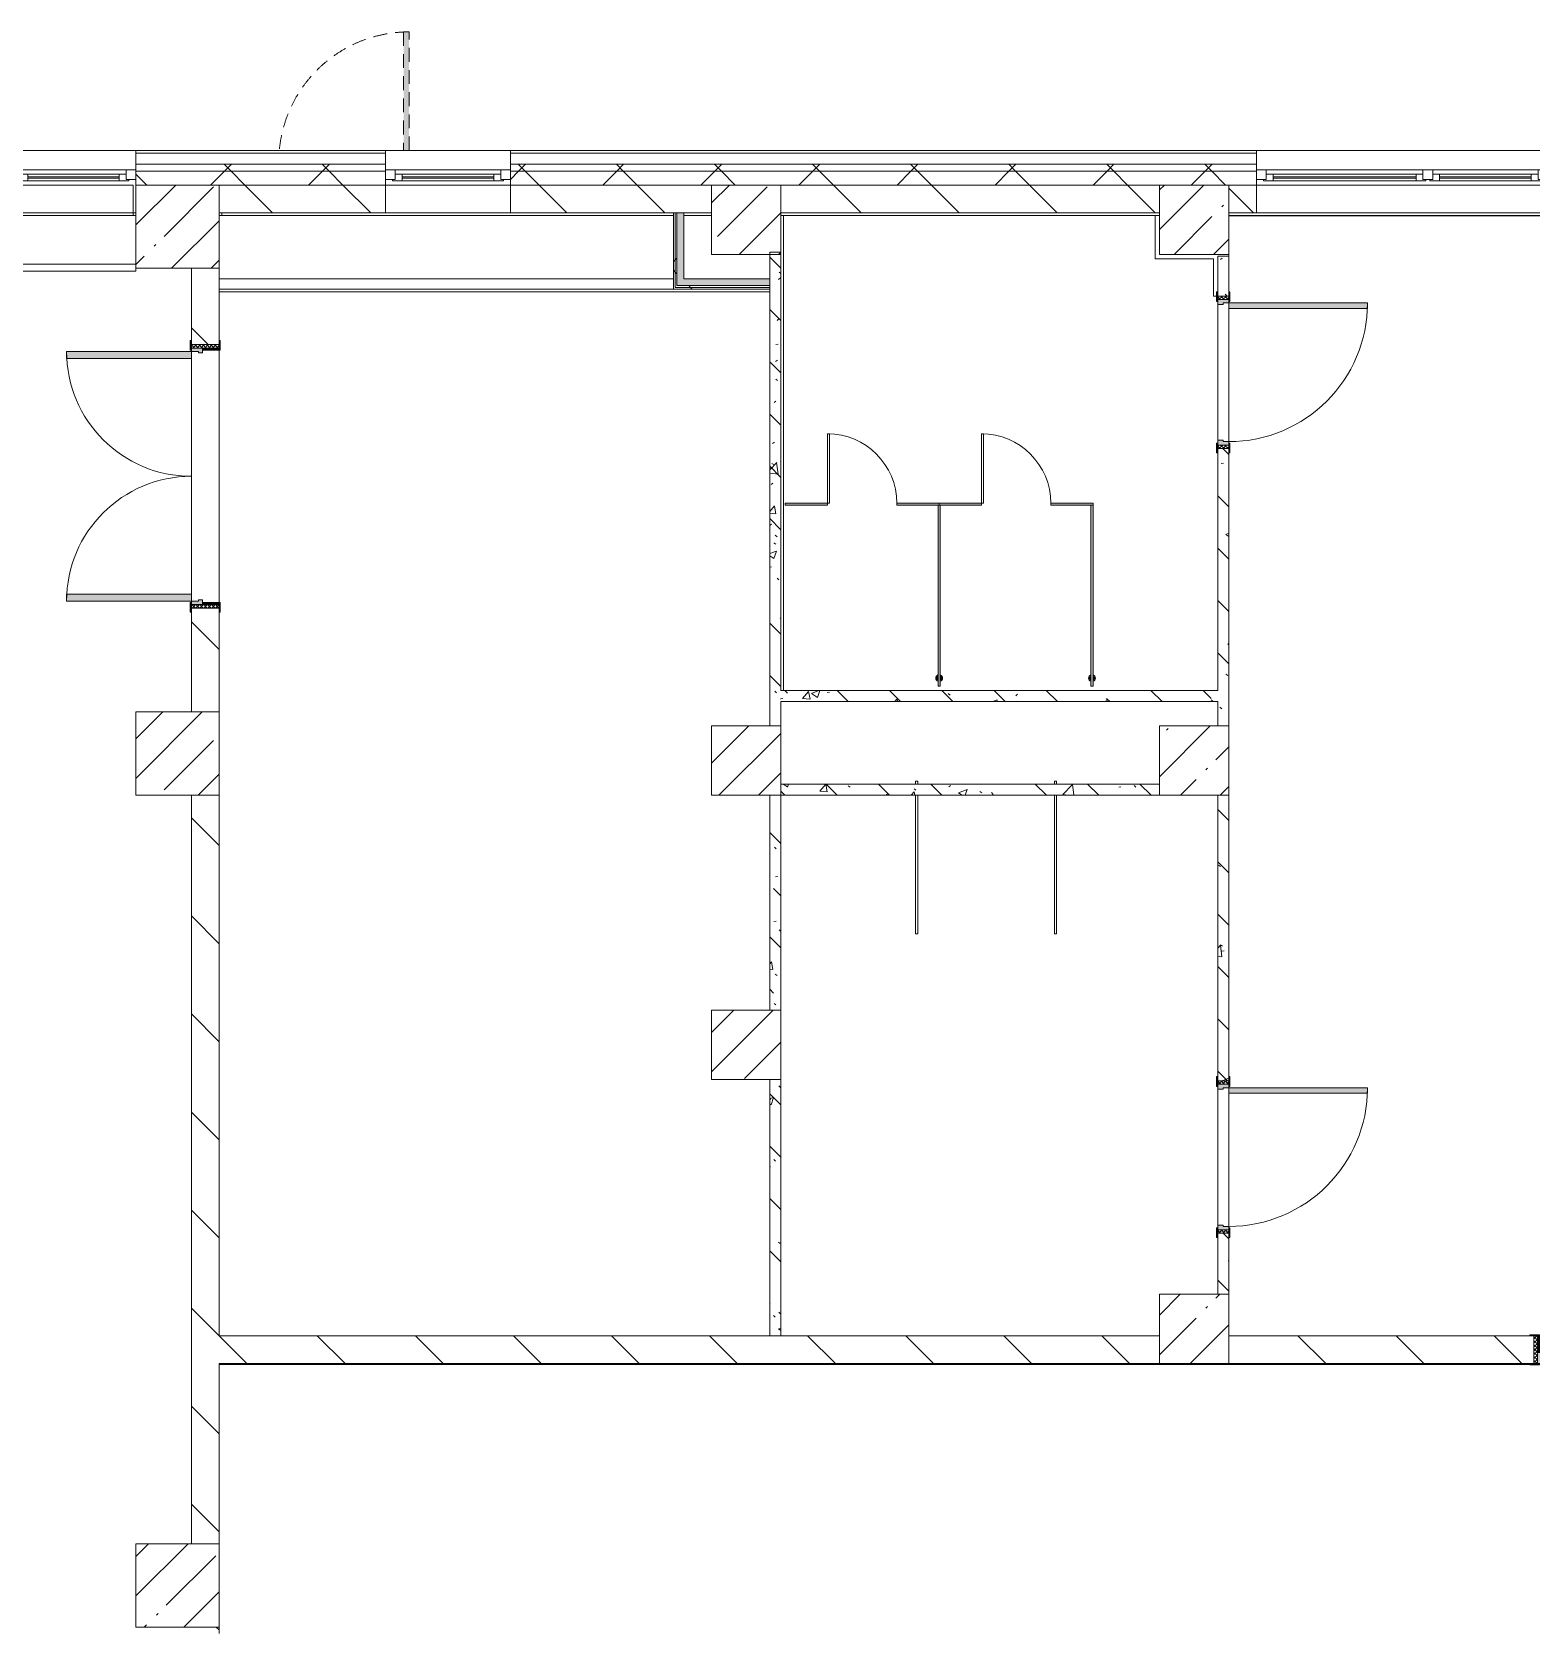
# Model space of a CAD drawing. Header units: millimetres. Extents: x -3129 to 197107, y -8553 to 29000.
# Drawn here: x 135507 to 146317, y 16700 to 28205 of the extents above; entities that cross this region are included whole.
import ezdxf

# ---------------------------------------------------------------- set-up
doc = ezdxf.new("R2010")
doc.units = ezdxf.units.MM
doc.linetypes.add('200_ШТРИХ__ш1_п0_6_', pattern=[160, 100, -60])
for name, color, linetype, lineweight in [('A-DETL-MBND-1', 7, '200_ШТРИХ__ш1_п0_6_', 9), ('A-DOOR-6', 7, 'Continuous', 5), ('A-GENM-1', 7, 'Continuous', 5), ('A-GLAZ-1', 7, 'Continuous', 5), ('A-WALL', 7, 'Continuous', 9), ('A-WALL-6', 7, 'Continuous', 5), ('I-WALL-6', 7, 'Continuous', 5), ('S-COLS-2', 7, 'Continuous', 5)]:
    doc.layers.add(name, color=color, linetype=linetype, lineweight=lineweight)
for name, color, linetype, lineweight, true_color in [('A-DOOR-3', 7, 'Continuous', 5, 0xaaaaaa), ('A-DOOR-4', 7, 'Continuous', 5, 0xe2e2e2), ('A-DOOR-FRAM-3', 7, 'Continuous', 5, 0xe2e2e2), ('A-DOOR-FRAM-4', 7, 'Continuous', 5, 0xaaaaaa), ('A-FLOR-3', 7, 'Continuous', 5, 0xaaaaaa), ('A-GENM-2', 7, 'Continuous', 5, 0xe2ddcd), ('I-WALL-4', 7, 'Continuous', 5, 0xe7e7e7), ('I-WALL-8', 7, 'Continuous', 5, 0x787878)]:
    doc.layers.add(name, color=color, linetype=linetype, lineweight=lineweight, true_color=true_color)
pattern_1 = [(45, (70097.43, 0), (-285.1231, 285.1231), []), (45, (70382.56, 0), (-285.1231, 285.1231), [504.031, -100.806, 16.764, -84.042])]
pattern_2 = [(135, (70097.43, 0), (-353.5534, -353.5534), [])]
pattern_3 = [(135, (70097.43, 0), (-377.1708, -377.1708), [533.4, -88.9, 17.78, -88.9]), (135, (70097.43, 376.94), (-377.1708, -377.1708), []), (50, (70097.43, 0), (637.6445, -55.7866), [66.675, -733.425]), (355, (70097.4, 0), (-123.3494, 668.699), [53.34, -586.74]), (100.451, (70150.6, -4.65), (514.299, 612.908), [56.665, -623.315]), (46.184, (70097.4, 177.8), (948.7764, -147.15), [100.012, -1100.137]), (96.636, (70176.5, 165.5), (830.909, 865.997), [84.998, -934.973]), (351.184, (70097.4, 177.8), (830.918, 865.988), [80.01, -880.11]), (21, (70186.33, 133.35), (530.6506, -357.9283), [66.675, -733.425]), (326, (70186.3, 133.35), (216.308, 644.6585), [53.34, -586.74]), (71.451, (70230.55, 103.5), (746.9596, 286.7243), [56.665, -623.315]), (37.5, (70097.43, 0), (10.8105, 295.9426), [16.764, -562.864, 16.764, -578.866, -588.962]), (37.5, (70097.43, 0), (10.8105, 295.9426), [-1175.258, 16.764, -572.198]), (7.5, (70097.43, 0), (233.8692, 350.6318), [16.764, -322.834, 16.764, -549.529, -224.472]), (7.5, (70097.43, 0), (233.8692, 350.6318), [-905.891, 16.764, -207.708]), (327.5, (69899.19, 0), (474.5678, -20.0513), [16.764, -205.486, 16.764, -676.656, -920.115]), (327.5, (69899.19, 0), (474.5678, -20.0513), [-915.67, 16.764, -903.351]), (317.5, (69810.3, 0), (518.4522, 88.9934), [16.764, -272.161, 16.764, -443.738, -653.415]), (317.5, (69810.3, 0), (518.4522, 88.9934), [-749.427, 16.764, -636.651])]
pattern_4 = [(45, (70097.43, 0), (-353.5534, 353.5534), []), (135, (70097.43, 0), (-353.5534, -353.5534), [])]
pattern_5 = [(45, (70097.4, 0), (-530.33, 530.33), []), (135, (70097.4, 0), (-530.33, -530.33), [])]

# ---------------------------------------------------------------- blocks, each defined once
blk = doc.blocks.new('BSC_Колонна _Прямоугольная - 600х600-V104-2_1_1_птичка')
at = {"layer": 'S-COLS-2'}
h = blk.add_hatch(dxfattribs=at)
h.set_pattern_fill('FP_131', color=256, style=0, pattern_type=2)
h.set_pattern_definition([(45, (-66460, -17000), (-285.1231, 285.1231), []), (45, (-66174.88, -17000), (-285.1231, 285.1231), [504.031, -100.806, 16.764, -84.042])])
h.paths.add_polyline_path([(-300, -300), (300, -300), (300, 300), (-300, 300), (-300, 6)])
for p, q in [((300, 300), (-300, 300)), ((-300, 300), (-300, -300)), ((300, -300), (300, 300)), ((-300, -300), (300, -300))]:
    blk.add_line(p, q, dxfattribs=at)
blk = doc.blocks.new('BSC_Колонна _Прямоугольная - 500х500-V129-2_1_1_птичка')
at = {"layer": 'S-COLS-2'}
h = blk.add_hatch(dxfattribs=at)
h.set_pattern_fill('FP_157', color=256, style=0, pattern_type=2)
h.set_pattern_definition([(45, (-73790, -22950), (-285.1231, 285.1231), []), (45, (-73504.88, -22950), (-285.1231, 285.1231), [504.031, -100.806, 16.764, -84.042])])
h.paths.add_polyline_path([(-250, -250), (250, -250), (250, 250), (-250, 250), (-250, -160)])
for p, q in [((250, 250), (-250, 250)), ((-250, 250), (-250, -250)), ((250, -250), (250, 250)), ((-250, -250), (250, -250))]:
    blk.add_line(p, q, dxfattribs=at)
blk = doc.blocks.new('BSC_Колонна _Прямоугольная - 500х500-V130-2_1_1_птичка')
at = {"layer": 'S-COLS-2'}
h = blk.add_hatch(dxfattribs=at)
h.set_pattern_fill('FP_158', color=256, style=0, pattern_type=2)
h.set_pattern_definition([(45, (-70560, -22950), (-285.1231, 285.1231), []), (45, (-70274.88, -22950), (-285.1231, 285.1231), [504.031, -100.806, 16.764, -84.042])])
h.paths.add_polyline_path([(-250, -250), (250, -250), (250, 250), (-250, 250), (-250, -160)])
for p, q in [((250, 250), (-250, 250)), ((-250, 250), (-250, -250)), ((250, -250), (250, 250)), ((-250, -250), (250, -250))]:
    blk.add_line(p, q, dxfattribs=at)
blk = doc.blocks.new('110_Дверь_СКБ_1Ст_Внутренняя1 - Д-4 1100x2100h_су мгн-V134-2_1_1_птичка')
at = {"layer": 'A-DOOR-3'}
h = blk.add_hatch(dxfattribs=at)
h.set_pattern_fill('FP_13', color=256, style=0, pattern_type=2)
h.set_pattern_definition([(135, (1751.41, 164.685), (-14.14214, -14.14214), []), (225, (1751.41, 164.685), (14.14214, -14.14214), [])])
h.paths.add_polyline_path([(562.5, 100), (537.5, 100), (537.5, -100), (562.5, -100)])
at = {"layer": 'A-DOOR-4'}
h = blk.add_hatch(color=256, dxfattribs=at)
h.paths.add_polyline_path([(512.5, 100), (512.5, 60), (502.5, 60), (502.5, 20), (537.5, 20), (537.5, 100)])
h.paths.add_polyline_path([(-487.5, 100), (-512.5, 100), (-512.5, 20), (-477.5, 20), (-477.5, 60), (-487.5, 60)])
at = {"layer": 'A-DOOR-FRAM-3'}
for points in [[(-487.5, 1100), (-487.5, 100), (-447.5, 100), (-447.5, 1100)], [(-567.5, 108), (-567.5, 100), (-497.5, 100), (-497.5, 108)], [(-497.5, 20), (-512.5, 20), (-512.5, -100), (-497.5, -100)], [(592.5, 108), (522.5, 108), (522.5, 100), (592.5, 100)], [(537.5, 20), (522.5, 20), (522.5, -100), (537.5, -100)], [(-567.5, -100), (-567.5, -108), (-497.5, -108), (-497.5, -100)], [(592.5, -100), (522.5, -100), (522.5, -108), (592.5, -108)]]:
    blk.add_hatch(color=256, dxfattribs=at).paths.add_polyline_path(points)
at = {"layer": 'A-DOOR-FRAM-4'}
h = blk.add_hatch(dxfattribs=at)
h.set_pattern_fill('FP_14', color=256, style=0, pattern_type=2)
h.set_pattern_definition([(45, (-371.384, 164.685), (-14.1421, 14.1421), []), (135, (-371.384, 164.685), (-14.1421, -14.1421), [])])
h.paths.add_polyline_path([(-512.5, 100), (-537.5, 100), (-537.5, -100), (-512.5, -100)])
at = {"layer": 'A-DOOR-3'}
for p, q in [((-487.5, 1100), (-487.5, 100)), ((-447.5, 1100), (-487.5, 1100)), ((-447.5, 100), (-447.5, 1100)), ((-487.5, 100), (-447.5, 100))]:
    blk.add_line(p, q, dxfattribs=at)
blk.add_arc((-487.5, 100), 1000, 360, 90, dxfattribs=at)
at = {"layer": 'A-DOOR-FRAM-4'}
for p, q in [((-497.5, 108), (-567.5, 108)), ((-567.5, 108), (-567.5, 100)), ((-567.5, 100), (-497.5, 100)), ((-512.5, 100), (-537.5, 100)), ((-537.5, 100), (-537.5, -100)), ((-487.5, 100), (-512.5, 100)), ((-512.5, 100), (-512.5, 20)), ((-512.5, -100), (-512.5, 100)), ((-497.5, 100), (-512.5, 100)), ((-512.5, 100), (-512.5, 99)), ((-512.5, 99), (-497.5, 99)), ((-512.5, 20), (-477.5, 20)), ((-497.5, 20), (-512.5, 20)), ((-512.5, 20), (-512.5, -100)), ((-497.5, 100), (-497.5, 108)), ((-497.5, 99), (-497.5, 100)), ((-497.5, -100), (-497.5, 20)), ((-487.5, 60), (-487.5, 100)), ((-477.5, 60), (-487.5, 60)), ((-477.5, 20), (-477.5, 60)), ((512.5, 60), (502.5, 60)), ((502.5, 60), (502.5, 20)), ((502.5, 20), (537.5, 20)), ((512.5, 100), (512.5, 60)), ((537.5, 100), (512.5, 100)), ((592.5, 108), (522.5, 108)), ((522.5, 108), (522.5, 100)), ((537.5, 100), (522.5, 100)), ((522.5, 100), (522.5, 99)), ((522.5, 100), (592.5, 100)), ((522.5, 99), (537.5, 99)), ((537.5, 20), (522.5, 20)), ((522.5, 20), (522.5, -100)), ((537.5, 20), (537.5, 100)), ((562.5, 100), (537.5, 100)), ((537.5, 100), (537.5, -100)), ((537.5, 99), (537.5, 100)), ((537.5, -100), (537.5, 20)), ((562.5, -100), (562.5, 100)), ((592.5, 100), (592.5, 108)), ((-497.5, -100), (-567.5, -100)), ((-567.5, -100), (-567.5, -108)), ((-567.5, -108), (-497.5, -108)), ((-537.5, -100), (-512.5, -100)), ((-512.5, -100), (-497.5, -100)), ((-497.5, -108), (-497.5, -100)), ((522.5, -100), (537.5, -100)), ((592.5, -100), (522.5, -100)), ((522.5, -100), (522.5, -108)), ((522.5, -108), (592.5, -108)), ((537.5, -100), (562.5, -100)), ((592.5, -108), (592.5, -100))]:
    blk.add_line(p, q, dxfattribs=at)
blk = doc.blocks.new('110_Дверь_СКБ_1Ст_Внутренняя1 - Д-4 1100x2100h_су мгн-32391219-2_1_1_птичка')
at = {"layer": 'A-DOOR-3'}
h = blk.add_hatch(dxfattribs=at)
h.set_pattern_fill('FP_160', color=256, style=0, pattern_type=2)
h.set_pattern_definition([(135, (1751.41, 104.685), (-14.14214, -14.14214), []), (225, (1751.41, 104.685), (14.14214, -14.14214), [])])
h.paths.add_polyline_path([(562.5, 40), (537.5, 40), (537.5, -40), (562.5, -40)])
at = {"layer": 'A-DOOR-4'}
h = blk.add_hatch(color=256, dxfattribs=at)
h.paths.add_polyline_path([(537.5, 40), (512.5, 40), (512.5, 0), (502.5, 0), (502.5, -40), (537.5, -40)])
h.paths.add_polyline_path([(-477.5, 0), (-487.5, 0), (-487.5, 40), (-512.5, 40), (-512.5, -40), (-477.5, -40)])
at = {"layer": 'A-DOOR-FRAM-3'}
for points in [[(-447.5, 40), (-447.5, 1040), (-487.5, 1040), (-487.5, 40)], [(-497.5, 40), (-497.5, 48), (-567.5, 48), (-567.5, 40)], [(592.5, 48), (522.5, 48), (522.5, 40), (592.5, 40)], [(-497.5, -40), (-567.5, -40), (-567.5, -48), (-497.5, -48)], [(592.5, -48), (592.5, -40), (522.5, -40), (522.5, -48)]]:
    blk.add_hatch(color=256, dxfattribs=at).paths.add_polyline_path(points)
at = {"layer": 'A-DOOR-FRAM-4'}
h = blk.add_hatch(dxfattribs=at)
h.set_pattern_fill('FP_161', color=256, style=0, pattern_type=2)
h.set_pattern_definition([(45, (-371.384, 104.685), (-14.1421, 14.1421), []), (135, (-371.384, 104.685), (-14.1421, -14.1421), [])])
h.paths.add_polyline_path([(-512.5, 40), (-537.5, 40), (-537.5, -40), (-512.5, -40)])
at = {"layer": 'A-DOOR-3'}
for p, q in [((-487.5, 1040), (-487.5, 40)), ((-447.5, 1040), (-487.5, 1040)), ((-447.5, 40), (-447.5, 1040)), ((-487.5, 40), (-447.5, 40))]:
    blk.add_line(p, q, dxfattribs=at)
blk.add_arc((-487.5, 40), 1000, 360, 90, dxfattribs=at)
at = {"layer": 'A-DOOR-FRAM-4'}
for p, q in [((-497.5, 48), (-567.5, 48)), ((-567.5, 48), (-567.5, 40)), ((-567.5, 40), (-497.5, 40)), ((-512.5, 40), (-537.5, 40)), ((-537.5, 40), (-537.5, -40)), ((-487.5, 40), (-512.5, 40)), ((-512.5, 40), (-512.5, -40)), ((-512.5, -40), (-512.5, 40)), ((-497.5, 40), (-512.5, 40)), ((-512.5, 40), (-512.5, 39)), ((-512.5, 39), (-497.5, 39)), ((-497.5, 40), (-497.5, 48)), ((-497.5, 39), (-497.5, 40)), ((-487.5, 0), (-487.5, 40)), ((-477.5, 0), (-487.5, 0)), ((-477.5, -40), (-477.5, 0)), ((512.5, 0), (502.5, 0)), ((502.5, 0), (502.5, -40)), ((512.5, 40), (512.5, 0)), ((537.5, 40), (512.5, 40)), ((592.5, 48), (522.5, 48)), ((522.5, 48), (522.5, 40)), ((537.5, 40), (522.5, 40)), ((522.5, 40), (522.5, 39)), ((522.5, 40), (592.5, 40)), ((522.5, 39), (537.5, 39)), ((537.5, -40), (537.5, 40)), ((562.5, 40), (537.5, 40)), ((537.5, 40), (537.5, -40)), ((537.5, 39), (537.5, 40)), ((562.5, -40), (562.5, 40)), ((592.5, 40), (592.5, 48)), ((-497.5, -40), (-567.5, -40)), ((-567.5, -40), (-567.5, -48)), ((-567.5, -48), (-497.5, -48)), ((-537.5, -40), (-512.5, -40)), ((-497.5, -39), (-512.5, -39)), ((-512.5, -39), (-512.5, -40)), ((-512.5, -40), (-477.5, -40)), ((-512.5, -40), (-497.5, -40)), ((-497.5, -40), (-497.5, -39)), ((-497.5, -48), (-497.5, -40)), ((502.5, -40), (537.5, -40)), ((537.5, -39), (522.5, -39)), ((522.5, -39), (522.5, -40)), ((522.5, -40), (537.5, -40)), ((592.5, -40), (522.5, -40)), ((522.5, -40), (522.5, -48)), ((522.5, -48), (592.5, -48)), ((537.5, -40), (537.5, -39)), ((537.5, -40), (562.5, -40)), ((592.5, -48), (592.5, -40))]:
    blk.add_line(p, q, dxfattribs=at)
blk = doc.blocks.new('131_Сантехническая перегородка - СП-2-V138-2_1_1_птичка')
at = {"layer": 'A-GENM-1'}
for p, q in [((0, 8), (1000, 8)), ((0, 8), (0, -8)), ((1080, 8), (1100, 8)), ((1100, 8), (1100, -8)), ((1000, -8), (0, -8)), ((1100, -8), (1080, -8))]:
    blk.add_line(p, q, dxfattribs=at)
blk = doc.blocks.new('110_Дверь_СКБ_2Ст - Д-10 1800x2100h_Актовый зал EI30-32403870-2_1_1_птичка')
at = {"layer": 'A-DOOR-3'}
h = blk.add_hatch(dxfattribs=at)
h.set_pattern_fill('FP_181', color=256, style=0, pattern_type=2)
h.set_pattern_definition([(135, (1351.41, 164.685), (-14.1421, -14.1421), []), (225, (1351.41, 164.685), (14.1421, -14.1421), [])])
h.paths.add_polyline_path([(937.5, -100), (962.5, -100), (962.5, 100), (937.5, 100)])
at = {"layer": 'A-DOOR-4'}
for points in [[(-887.5, 100), (-837.5, 100), (-837.5, 1000), (-887.5, 1000)], [(862.5, 100), (912.5, 100), (912.5, 1000), (862.5, 1000)]]:
    blk.add_hatch(color=256, dxfattribs=at).paths.add_polyline_path(points)
h = blk.add_hatch(color=256, dxfattribs=at)
h.paths.add_polyline_path([(-912.5, 100), (-912.5, 20), (-877.5, 20), (-877.5, 50), (-887.5, 50), (-887.5, 100)])
h.paths.add_polyline_path([(902.5, 20), (937.5, 20), (937.5, 100), (912.5, 100), (912.5, 50), (902.5, 50)])
at = {"layer": 'A-DOOR-FRAM-3'}
for points in [[(-967.5, 100), (-897.5, 100), (-897.5, 108), (-967.5, 108)], [(-912.5, -100), (-897.5, -100), (-897.5, 20), (-912.5, 20)], [(922.5, 100), (992.5, 100), (992.5, 108), (922.5, 108)], [(922.5, -100), (937.5, -100), (937.5, 20), (922.5, 20)], [(-967.5, -108), (-897.5, -108), (-897.5, -100), (-967.5, -100)], [(922.5, -108), (992.5, -108), (992.5, -100), (922.5, -100)]]:
    blk.add_hatch(color=256, dxfattribs=at).paths.add_polyline_path(points)
at = {"layer": 'A-DOOR-FRAM-4'}
h = blk.add_hatch(dxfattribs=at)
h.set_pattern_fill('FP_182', color=256, style=0, pattern_type=2)
h.set_pattern_definition([(45, (-771.384, 164.685), (-14.1421, 14.1421), []), (135, (-771.384, 164.685), (-14.1421, -14.1421), [])])
h.paths.add_polyline_path([(-937.5, -100), (-912.5, -100), (-912.5, 100), (-937.5, 100)])
at = {"layer": 'A-DOOR-3'}
for p, q in [((-887.5, 1000), (-887.5, 100)), ((-837.5, 1000), (-887.5, 1000)), ((-837.5, 100), (-837.5, 1000)), ((912.5, 1000), (862.5, 1000)), ((862.5, 1000), (862.5, 100)), ((912.5, 100), (912.5, 1000)), ((-887.5, 100), (-837.5, 100)), ((862.5, 100), (912.5, 100))]:
    blk.add_line(p, q, dxfattribs=at)
for centre, start, end in [((-887.5, 100), 0, 90), ((912.5, 100), 90, 180)]:
    blk.add_arc(centre, 900, start, end, dxfattribs=at)
at = {"layer": 'A-DOOR-FRAM-4'}
for p, q in [((-897.5, 108), (-967.5, 108)), ((-967.5, 108), (-967.5, 100)), ((-967.5, 100), (-897.5, 100)), ((-912.5, 100), (-937.5, 100)), ((-937.5, 100), (-937.5, -100)), ((-887.5, 100), (-912.5, 100)), ((-912.5, 100), (-912.5, 20)), ((-912.5, -100), (-912.5, 100)), ((-912.5, 20), (-877.5, 20)), ((-897.5, 20), (-912.5, 20)), ((-912.5, 20), (-912.5, -100)), ((-897.5, 100), (-897.5, 108)), ((-897.5, -100), (-897.5, 20)), ((-887.5, 50), (-887.5, 100)), ((-877.5, 50), (-887.5, 50)), ((-877.5, 20), (-877.5, 50)), ((912.5, 50), (902.5, 50)), ((902.5, 50), (902.5, 20)), ((902.5, 20), (937.5, 20)), ((912.5, 100), (912.5, 50)), ((937.5, 100), (912.5, 100)), ((992.5, 108), (922.5, 108)), ((922.5, 108), (922.5, 100)), ((922.5, 100), (992.5, 100)), ((937.5, 20), (922.5, 20)), ((922.5, 20), (922.5, -100)), ((937.5, 20), (937.5, 100)), ((962.5, 100), (937.5, 100)), ((937.5, 100), (937.5, -100)), ((937.5, -100), (937.5, 20)), ((962.5, -100), (962.5, 100)), ((992.5, 100), (992.5, 108)), ((-897.5, -100), (-967.5, -100)), ((-967.5, -100), (-967.5, -108)), ((-967.5, -108), (-897.5, -108)), ((-937.5, -100), (-912.5, -100)), ((-912.5, -100), (-897.5, -100)), ((-897.5, -108), (-897.5, -100)), ((922.5, -100), (937.5, -100)), ((992.5, -100), (922.5, -100)), ((922.5, -100), (922.5, -108)), ((922.5, -108), (992.5, -108)), ((937.5, -100), (962.5, -100)), ((992.5, -108), (992.5, -100))]:
    blk.add_line(p, q, dxfattribs=at)
blk = doc.blocks.new('BSC_Колонна _Прямоугольная - 500х500-V176-2_1_1_птичка')
at = {"layer": 'S-COLS-2'}
h = blk.add_hatch(dxfattribs=at)
h.set_pattern_fill('FP_188', color=256, style=0, pattern_type=2)
h.set_pattern_definition([(45, (-70560, -20900), (-285.1231, 285.1231), []), (45, (-70274.88, -20900), (-285.1231, 285.1231), [504.031, -100.806, 16.764, -84.042])])
h.paths.add_polyline_path([(-250, -250), (250, -250), (250, 250), (-250, 250)])
for p, q in [((250, 250), (-250, 250)), ((-250, 250), (-250, -250)), ((250, -250), (250, 250)), ((-250, -250), (250, -250))]:
    blk.add_line(p, q, dxfattribs=at)
blk = doc.blocks.new('120_Окно_СКБ_1Ст - 120_Окно_СКБ_1Ст 900х2500_h_-19906774-2_1_1_птичка')
at = {"layer": 'A-GLAZ-1'}
for p, q in [((-450, -75), (-450, -5)), ((-450, -5), (-380, -5)), ((450, -5), (-450, -5)), ((-380, -75), (-450, -75)), ((-450, -75), (-400, -75)), ((-380, -75), (-400, -75)), ((-400, -75), (-400, -85)), ((-400, -85), (400, -85)), ((400, -85), (-400, -85)), ((-380, -5), (-380, -75)), ((380, -35), (-380, -35)), ((-380, -35), (-380, -75)), ((-330, -85), (-330, -35)), ((-330, -55), (330, -55)), ((330, -65), (-330, -65)), ((330, -85), (330, -35)), ((380, -75), (380, -5)), ((380, -5), (450, -5)), ((380, -75), (380, -35)), ((450, -75), (380, -75)), ((400, -75), (380, -75)), ((400, -75), (450, -75)), ((400, -85), (400, -75)), ((450, -5), (450, -75))]:
    blk.add_line(p, q, dxfattribs=at)
blk = doc.blocks.new('120_Окно_СКБ_2Ст - 120_Окно_СКБ_2Ст 2100х2400 _мал створка справа_-19092174-2_1_1_птичка')
at = {"layer": 'A-GLAZ-1'}
for p, q in [((-1050, -75), (-1050, -5)), ((-1050, -5), (-980, -5)), ((1050, -5), (-1050, -5)), ((-980, -75), (-1050, -75)), ((-1050, -75), (-1000, -75)), ((-980, -75), (-1000, -75)), ((-1000, -75), (-1000, -85)), ((-1000, -85), (170, -85)), ((170, -85), (-1000, -85)), ((-980, -5), (-980, -75)), ((150, -35), (-980, -35)), ((-980, -35), (-980, -75)), ((-930, -85), (-930, -35)), ((-930, -55), (100, -55)), ((100, -65), (-930, -65)), ((100, -85), (100, -35)), ((150, -75), (150, -5)), ((150, -5), (220, -5)), ((150, -75), (150, -35)), ((220, -75), (150, -75)), ((170, -75), (150, -75)), ((170, -75), (200, -75)), ((170, -85), (170, -75)), ((220, -75), (200, -75)), ((200, -75), (200, -85)), ((200, -85), (1000, -85)), ((1000, -85), (200, -85)), ((220, -5), (220, -75)), ((980, -35), (220, -35)), ((220, -35), (220, -75)), ((270, -85), (270, -35)), ((270, -55), (930, -55)), ((930, -65), (270, -65)), ((930, -85), (930, -35)), ((980, -75), (980, -5)), ((980, -5), (1050, -5)), ((980, -75), (980, -35)), ((1050, -75), (980, -75)), ((1000, -75), (980, -75)), ((1000, -75), (1050, -75)), ((1000, -85), (1000, -75)), ((1050, -5), (1050, -75))]:
    blk.add_line(p, q, dxfattribs=at)
blk = doc.blocks.new('BSC_Колонна _Прямоугольная - 500х500-V180-2_1_1_птичка')
at = {"layer": 'S-COLS-2'}
h = blk.add_hatch(dxfattribs=at)
h.set_pattern_fill('FP_195', color=256, style=0, pattern_type=2)
h.set_pattern_definition([(45, (-73790, -18850), (-285.1231, 285.1231), []), (45, (-73504.88, -18850), (-285.1231, 285.1231), [504.031, -100.806, 16.764, -84.042])])
h.paths.add_polyline_path([(-250, -250), (250, -250), (250, 250), (-250, 250)])
for p, q in [((250, 250), (-250, 250)), ((-250, 250), (-250, -250)), ((250, -250), (250, 250)), ((-250, -250), (250, -250))]:
    blk.add_line(p, q, dxfattribs=at)
blk = doc.blocks.new('110_Дверь_СКБ_1Ст_Наружная - ДН-2д_л__ Дверь из подвала ЛК _900 мм в свету_ 3300-22851703-2_1_1_птичка')
at = {"layer": 'A-DETL-MBND-1'}
blk.add_hatch(color=256, dxfattribs=at).paths.add_polyline_path([(489.5, 135), (489.5, 990), (449.5, 990), (449.5, 135)])
for p, q in [((489.5, 990), (449.5, 990)), ((449.5, 990), (449.5, 135)), ((489.5, 135), (489.5, 990))]:
    blk.add_line(p, q, dxfattribs=at)
blk.add_arc((489.5, 50), 940, 90, 174.73278, dxfattribs=at)
blk = doc.blocks.new('131_Сантехническая перегородка_Дверь - СД-1-V222-2_1_1_птичка')
at = {"layer": 'A-GENM-2'}
for points in [[(0, -8), (305, -8), (305, 8), (0, 8)], [(805, -8), (1110, -8), (1110, 8), (805, 8)]]:
    blk.add_hatch(color=256, dxfattribs=at).paths.add_polyline_path(points)
at = {"layer": 'A-DOOR-6'}
for p, q in [((321, 508), (305, 508)), ((305, 8), (305, 508)), ((321, 8), (321, 508)), ((321, 8), (305, 8))]:
    blk.add_line(p, q, dxfattribs=at)
blk.add_arc((305, 8), 500, 360, 90, dxfattribs=at)
at = {"layer": 'A-GENM-1'}
for p, q in [((305, 8), (0, 8)), ((0, 8), (0, -8)), ((305, -8), (305, 8)), ((1110, 8), (805, 8)), ((805, 8), (805, -8)), ((1110, -8), (1110, 8)), ((0, -8), (305, -8)), ((805, -8), (1110, -8))]:
    blk.add_line(p, q, dxfattribs=at)
blk = doc.blocks.new('131_Сантехническая перегородка - СП-4-V228-2_1_1_птичка')
at = {"layer": 'A-GENM-2'}
blk.add_hatch(color=256, dxfattribs=at).paths.add_polyline_path([(1330, 8), (26, 8), (26, -8), (1330, -8)])
at = {"layer": 'A-GENM-1'}
for p, q in [((1330, 8), (26, 8)), ((26, 8), (26, -8)), ((1330, -8), (1330, 8)), ((26, -8), (1330, -8))]:
    blk.add_line(p, q, dxfattribs=at)
at = {"layer": 'A-GENM-1', "flags": 128}
for points in [[(97, 8), (97, 9), (96, 9), (96, 9), (96, 10), (95, 10), (95, 11), (94, 11), (94, 12), (93, 12), (93, 12), (92, 13), (92, 13), (91, 13), (91, 14), (90, 14), (90, 14), (89, 14), (89, 14), (88, 15), (87, 15), (87, 15), (86, 15), (86, 15), (85, 15), (84, 15), (84, 15), (83, 15), (83, 15), (82, 15), (81, 15), (81, 15), (80, 15), (80, 14), (79, 14), (78, 14), (78, 14), (77, 13), (77, 13), (76, 13), (76, 13), (75, 12), (75, 12), (74, 11), (74, 11), (74, 11), (73, 10), (73, 10), (72, 9), (72, 9), (72, 8), (71, 8)], [(71, -8), (72, -9), (72, -9), (72, -9), (73, -10), (73, -10), (74, -11), (74, -11), (75, -12), (75, -12), (76, -12), (76, -13), (77, -13), (77, -13), (78, -14), (78, -14), (79, -14), (79, -14), (80, -14), (80, -15), (81, -15), (82, -15), (82, -15), (83, -15), (83, -15), (84, -15), (85, -15), (85, -15), (86, -15), (86, -15), (87, -15), (88, -15), (88, -15), (89, -14), (89, -14), (90, -14), (90, -14), (91, -13), (92, -13), (92, -13), (93, -13), (93, -12), (94, -12), (94, -11), (94, -11), (95, -11), (95, -10), (96, -10), (96, -9), (96, -9), (97, -8), (97, -8)]]:
    blk.add_lwpolyline(points, dxfattribs=at)
at = {"layer": 'A-GENM-1'}
for radius, start, end in [(24.6, 19.9113, 160.0887), (17.6, 45, 135), (17.6, 45, 135), (15.1, 45, 135), (24.6, 199.9113, 340.0887), (17.6, 225, 315), (17.6, 225, 315), (15.1, 225, 315)]:
    blk.add_arc((84, 0), radius, start, end, dxfattribs=at)
blk = doc.blocks.new('Зашивка приборов отопления29 - Зашивка приборов отопления-33323054-2_1_1_птичка')
at = {"layer": 'A-WALL-6'}
for p, q in [((66780, 26880), (66760, 26880)), ((70036, 26425), (66760, 26425)), ((66760, 26350), (70036, 26350))]:
    blk.add_line(p, q, dxfattribs=at)

msp = doc.modelspace()

# ---------------------------------------------------------------- hatches: boundary and pattern name
at = {"layer": 'A-WALL-6'}
h = msp.add_hatch(dxfattribs=at)
h.set_pattern_fill('FP_124', color=256, style=0, pattern_type=2)
h.set_pattern_definition(pattern_4)
h.paths.add_polyline_path([(161706.2, 27200), (163257.4, 27200), (163257.4, 27250), (150447.4, 27250), (150447.4, 27200), (159851.2, 27200)])
h.paths.add_polyline_path([(147947.4, 27200), (147947.4, 27250), (146437.4, 27250), (146437.4, 27200), (147793.4, 27200)])
h.paths.add_polyline_path([(138054.5, 27200), (138057.4, 27200), (138054.5, 27250), (136257.4, 27250), (136257.4, 27200), (137590.7, 27200)])
h.paths.add_polyline_path([(139445.7, 27200), (144337.4, 27200), (144337.4, 27250), (138957.4, 27250), (138957.4, 27200)])
h.paths.add_polyline_path([(134277.4, 27200), (135357.4, 27200), (135357.4, 27250), (134277.4, 27250)])
h.paths.add_polyline_path([(125107.3, 27200), (125107.3, 27250), (123957.6, 27250), (123957.6, 27200), (124605.4, 27200)])
h.paths.add_polyline_path([(119967.8, 27200), (120857.6, 27200), (120857.6, 27250), (119757.7, 27250), (119757.7, 27200)])
h.paths.add_polyline_path([(126007.3, 27200), (127257.4, 27200), (127257.4, 27250), (126007.3, 27250)])
h.paths.add_polyline_path([(131137.4, 27200), (131137.4, 27250), (129957.4, 27250), (129957.4, 27200), (131098.1, 27200)])
h.paths.add_polyline_path([(114504.4, 27200), (114504.4, 27250), (112107.4, 27250), (112107.4, 27200), (113475.2, 27200)])
h.paths.add_polyline_path([(117604.4, 27200), (118857.7, 27200), (118857.7, 27250), (117604.4, 27250)])
h = msp.add_hatch(dxfattribs=at)
h.set_pattern_fill('FP_124', color=256, style=0, pattern_type=2)
h.set_pattern_definition(pattern_4)
h.paths.add_polyline_path([(161706.2, 27100), (163157.4, 27100), (163157.4, 27200), (150447.4, 27200), (150447.4, 27100), (159851.2, 27100)])
h.paths.add_polyline_path([(135357.4, 27100), (135357.4, 27200), (134277.4, 27200), (134277.4, 27100), (135052.6, 27100)])
h.paths.add_polyline_path([(138957.4, 27100), (144337.4, 27100), (144337.4, 27200), (138957.4, 27200)])
h.paths.add_polyline_path([(138057.4, 27100), (138054.5, 27200), (136257.4, 27200), (136257.4, 27100), (138054.5, 27100)])
h.paths.add_polyline_path([(147947.4, 27100), (147947.4, 27200), (146437.4, 27200), (146437.4, 27100), (147793.4, 27100)])
h.paths.add_polyline_path([(130170.5, 27100), (131137.4, 27100), (131137.4, 27200), (129957.4, 27200), (129957.4, 27100)])
h.paths.add_polyline_path([(123957.6, 27100), (125107.3, 27100), (125107.3, 27200), (123957.6, 27200)])
h.paths.add_polyline_path([(126924.2, 27100), (127257.4, 27100), (127257.4, 27200), (126007.3, 27200), (126007.3, 27100), (126460.5, 27100)])
h.paths.add_polyline_path([(117604.4, 27100), (118857.7, 27100), (118857.7, 27200), (117604.4, 27200)])
h.paths.add_polyline_path([(120462.2, 27100), (120857.6, 27100), (120857.6, 27200), (119757.7, 27200), (119757.7, 27100), (119967.8, 27100)])
h.paths.add_polyline_path([(114504.4, 27100), (114504.4, 27200), (112157.4, 27200), (112157.4, 27100), (113475.2, 27100)])
at = {"layer": 'I-WALL-4'}
for points in [[(140208, 26425), (140208, 26900), (140158, 26900), (140158, 26425)], [(140827.4, 26375), (140827.4, 26425), (140158, 26425), (140158, 26375), (140373.3, 26375)]]:
    msp.add_hatch(color=256, dxfattribs=at).paths.add_polyline_path(points)
at = {"layer": 'I-WALL-6'}
h = msp.add_hatch(dxfattribs=at)
h.set_pattern_fill('FP_135', color=256, style=0, pattern_type=2)
h.set_pattern_definition(pattern_2)
h.paths.add_polyline_path([(151503.5, 26900), (154297.4, 26900), (154297.4, 27100), (151247.4, 27100), (151247.4, 26900)])
h.paths.add_polyline_path([(150747.4, 26900), (150747.4, 27100), (150447.4, 27100), (150447.4, 26900), (150576, 26900)])
h.paths.add_polyline_path([(140373.3, 26900), (140407.4, 26900), (140407.4, 27100), (138957.4, 27100), (138957.4, 26900), (139445.7, 26900)])
h.paths.add_polyline_path([(141300.8, 26900), (143637.4, 26900), (143637.4, 27100), (140907.4, 27100), (140907.4, 26900)])
h.paths.add_polyline_path([(136857.4, 26900), (138057.4, 26900), (138054.5, 27100), (136857.4, 27100)])
h.paths.add_polyline_path([(146437.4, 26900), (146847.4, 26900), (146847.4, 27100), (146437.4, 27100)])
h.paths.add_polyline_path([(147947.4, 26900), (147947.4, 27100), (147347.4, 27100), (147347.4, 26900), (147793.4, 26900)])
h.paths.add_polyline_path([(144337.4, 26900), (144337.4, 27100), (144137.4, 27100), (144137.4, 26900)])
h.paths.add_polyline_path([(126007.3, 26900), (127257.4, 26900), (127257.4, 27100), (126007.3, 27100)])
h.paths.add_polyline_path([(129957.4, 26900), (131157.4, 26900), (131157.4, 27100), (129957.4, 27100)])
h.paths.add_polyline_path([(124605.4, 26900), (125107.3, 26900), (125107.3, 27100), (123957.6, 27100), (123957.6, 26900)])
h.paths.add_polyline_path([(134562.2, 26900), (135357.4, 26900), (135357.4, 27100), (134257.4, 27100), (134257.4, 26900)])
h.paths.add_polyline_path([(120462.2, 26900), (120857.6, 26900), (120857.6, 27100), (120462.2, 27100)])
h = msp.add_hatch(dxfattribs=at)
h.set_pattern_fill('FP_228', color=256, style=0, pattern_type=2)
h.set_pattern_definition(pattern_5)
h.paths.add_polyline_path([(140145.5, 26362.5), (140145.5, 26900), (140133, 26900), (140133, 26362.5)])
h = msp.add_hatch(dxfattribs=at)
h.set_pattern_fill('FP_228', color=256, style=0, pattern_type=2)
h.set_pattern_definition(pattern_5)
h.paths.add_polyline_path([(140158, 26375), (140158, 26900), (140145.5, 26900), (140145.5, 26375)])
h = msp.add_hatch(dxfattribs=at)
h.set_pattern_fill('FP_135', color=256, style=0, pattern_type=2)
h.set_pattern_definition(pattern_2)
h.paths.add_polyline_path([(136657.4, 12300), (136857.4, 12300), (136857.4, 15175), (136657.4, 15175), (136657.4, 13534.8)])
h.paths.add_polyline_path([(136857.4, 16625), (136857.4, 16700), (136657.4, 16700), (136663.2, 16625)])
h.paths.add_polyline_path([(136719.5, 17300), (136857.4, 17300), (136857.4, 22700), (136657.4, 22700), (136657.4, 17300)])
h.paths.add_polyline_path([(136857.4, 23300), (136857.4, 24050), (136657.4, 24050), (136657.4, 23300)])
h.paths.add_polyline_path([(136857.4, 25950), (136857.4, 26500), (136657.4, 26500), (136657.4, 25950)])
h = msp.add_hatch(dxfattribs=at)
h.set_pattern_fill('FP_228', color=256, style=0, pattern_type=2)
h.set_pattern_definition(pattern_5)
h.paths.add_polyline_path([(140827.4, 26350), (140827.4, 26362.5), (140133, 26362.5), (140133, 26350), (140373.3, 26350)])
h = msp.add_hatch(dxfattribs=at)
h.set_pattern_fill('FP_228', color=256, style=0, pattern_type=2)
h.set_pattern_definition(pattern_5)
h.paths.add_polyline_path([(140827.4, 26362.5), (140827.4, 26375), (140145.5, 26375), (140145.5, 26362.5), (140373.3, 26362.5)])
h = msp.add_hatch(dxfattribs=at)
h.set_pattern_fill('FP_135', color=256, style=0, pattern_type=2)
h.set_pattern_definition(pattern_2)
h.paths.add_polyline_path([(152431, 18600), (154297.4, 18600), (154297.4, 18800), (150277.4, 18800), (150277.4, 18600), (150576, 18600)])
h.paths.add_polyline_path([(147467.4, 18600), (148677.4, 18600), (148677.4, 18800), (147437.4, 18800), (147437.4, 18600)])
h.paths.add_polyline_path([(136857.4, 18600), (143637.4, 18600), (143637.4, 18800), (136857.4, 18800)])
h.paths.add_polyline_path([(144137.4, 18600), (146337.4, 18600), (146337.4, 18800), (144137.4, 18800), (144137.4, 18681)])
at = {"layer": 'I-WALL-8'}
h = msp.add_hatch(dxfattribs=at)
h.set_pattern_fill('FP_143', color=256, style=0, pattern_type=2)
h.set_pattern_definition(pattern_3)
h.paths.add_polyline_path([(140907.4, 21150), (140903.5, 22700), (140827.4, 22700), (140827.4, 21150)])
h.paths.add_polyline_path([(140901.1, 23200), (140907.4, 23200), (140907.4, 26617.5), (140827.4, 26617.5), (140827.4, 23200), (140898.6, 23200)])
h = msp.add_hatch(dxfattribs=at)
h.set_pattern_fill('FP_143', color=256, style=0, pattern_type=2)
h.set_pattern_definition(pattern_3)
h.paths.add_polyline_path([(144105, 19100), (144137.4, 19100), (144137.4, 19540), (144057.4, 19540), (144057.4, 19100)])
h.paths.add_polyline_path([(144137.4, 20640), (144137.4, 22700), (144057.4, 22700), (144057.4, 20640)])
h.paths.add_polyline_path([(144137.4, 23200), (144137.4, 25200), (144057.4, 25200), (144057.4, 23200), (144071.3, 23200)])
h.paths.add_polyline_path([(144137.4, 26300), (144137.4, 26587.5), (144057.4, 26587.5), (144057.4, 26300), (144083.3, 26300)])
h = msp.add_hatch(dxfattribs=at)
h.set_pattern_fill('FP_143', color=256, style=0, pattern_type=2)
h.set_pattern_definition(pattern_3)
h.paths.add_polyline_path([(140907.4, 23375), (144057.4, 23375), (144057.4, 23455), (140907.4, 23455)])
h = msp.add_hatch(dxfattribs=at)
h.set_pattern_fill('FP_143', color=256, style=0, pattern_type=2)
h.set_pattern_definition(pattern_3)
h.paths.add_polyline_path([(143155.8, 22700), (143637.4, 22700), (143637.4, 22780), (140907.4, 22780), (140907.4, 22700), (141300.8, 22700)])
h = msp.add_hatch(dxfattribs=at)
h.set_pattern_fill('FP_143', color=256, style=0, pattern_type=2)
h.set_pattern_definition(pattern_3)
h.paths.add_polyline_path([(140827.4, 18800), (140907.4, 18800), (140907.4, 20650), (140827.4, 20650), (140827.4, 20476.2)])
at = {"layer": 'S-COLS-2'}
h = msp.add_hatch(dxfattribs=at)
h.set_pattern_fill('FP_132', color=256, style=0, pattern_type=2)
h.set_pattern_definition(pattern_1)
h.paths.add_polyline_path([(136857.4, 26500), (136857.4, 27100), (136257.4, 27100), (136257.4, 26500), (136663.2, 26500)])
h = msp.add_hatch(dxfattribs=at)
h.set_pattern_fill('FP_132', color=256, style=0, pattern_type=2)
h.set_pattern_definition(pattern_1)
h.paths.add_polyline_path([(140407.4, 26600), (140907.4, 26600), (140907.4, 27100), (140407.4, 27100), (140407.4, 26839.2)])
h = msp.add_hatch(dxfattribs=at)
h.set_pattern_fill('FP_132', color=256, style=0, pattern_type=2)
h.set_pattern_definition(pattern_1)
h.paths.add_polyline_path([(143637.4, 26600), (144137.4, 26600), (144137.4, 27100), (143637.4, 27100), (143637.4, 26900)])
h = msp.add_hatch(dxfattribs=at)
h.set_pattern_fill('FP_132', color=256, style=0, pattern_type=2)
h.set_pattern_definition(pattern_1)
h.paths.add_polyline_path([(136857.4, 22700), (136857.4, 23300), (136257.4, 23300), (136257.4, 22700), (136657.4, 22700)])

# ---------------------------------------------------------------- linework, layer by layer
at = {"layer": 'A-FLOR-3'}
for p, q in [((136257.4, 26880), (136237.4, 26880)), ((140927.4, 26880), (140927.4, 23455)), ((143606.4, 26569), (143606.4, 26880)), ((146416.4, 26879), (144137.4, 26879)), ((144137.4, 26600), (144137.4, 26587.5)), ((144026.4, 26569), (143606.4, 26569)), ((144026.4, 26300), (144026.4, 26569)), ((140827.4, 26330), (136857.4, 26330)), ((144049.4, 26300), (144026.4, 26300)), ((146307.4, 18592.9), (136857.4, 18592.9))]:
    msp.add_line(p, q, dxfattribs=at)
at = {"layer": 'A-WALL'}
for p, q in [((138057.4, 27330), (136257.4, 27330)), ((144337.4, 27330), (138957.4, 27330)), ((138057.4, 27250), (136257.4, 27250)), ((138057.4, 27200), (136257.4, 27200)), ((144337.4, 27250), (138957.4, 27250)), ((144337.4, 27200), (138957.4, 27200)), ((138057.4, 27100), (136857.4, 27100)), ((140407.4, 27100), (138957.4, 27100)), ((143637.4, 27100), (140907.4, 27100)), ((144337.4, 27100), (144137.4, 27100)), ((140145.5, 26900), (140145.5, 26362.5)), ((140158, 26900), (140158, 26375)), ((140145.5, 26362.5), (140827.4, 26362.5)), ((140158, 26375), (140827.4, 26375)), ((140827.4, 18800), (140907.4, 18800))]:
    msp.add_line(p, q, dxfattribs=at)
at = {"layer": 'A-WALL-6'}
for p, q in [((163407.4, 27350), (125107.3, 27350)), ((136257.4, 27350), (136257.4, 27100)), ((138057.4, 27100), (138057.4, 27350)), ((138957.4, 27350), (138957.4, 27100)), ((144337.4, 27100), (144337.4, 27350)), ((136257.4, 27100), (136857.4, 27100)), ((140407.4, 27100), (140907.4, 27100)), ((143637.4, 27100), (144137.4, 27100))]:
    msp.add_line(p, q, dxfattribs=at)
at = {"layer": 'I-WALL-6'}
for p, q in [((135357.4, 27100), (136237.4, 27100)), ((136237.4, 26880), (136237.4, 27100)), ((136857.4, 27100), (136857.4, 26900)), ((138057.4, 26900), (138057.4, 27100)), ((138057.4, 27100), (138957.4, 27100)), ((138957.4, 27100), (138957.4, 26900)), ((140407.4, 26900), (140407.4, 27100)), ((140907.4, 27100), (140907.4, 26900)), ((143637.4, 26900), (143637.4, 27100)), ((144137.4, 27100), (144137.4, 26900)), ((144337.4, 26900), (144337.4, 27100)), ((144337.4, 27100), (146437.4, 27100)), ((136257.4, 26900), (120462.2, 26900)), ((136237.4, 26880), (130857.4, 26880)), ((136857.4, 26900), (140407.4, 26900)), ((136877.4, 26900), (136877.4, 26880)), ((140133.6, 26880), (136877.4, 26880)), ((140208, 26900), (140133, 26900)), ((140133, 26900), (140133, 26350)), ((140208, 26425), (140208, 26900)), ((140407.4, 26880), (140208, 26880)), ((140907.4, 26900), (143637.4, 26900)), ((143637.4, 26880), (140907.4, 26880)), ((146847.4, 26900), (144137.4, 26900)), ((146438.3, 26880), (144137.4, 26880)), ((140827.4, 26617.5), (140827.4, 23200)), ((140907.4, 26617.5), (140827.4, 26617.5)), ((140907.4, 23455), (140907.4, 26617.5)), ((144057.4, 26587.5), (144057.4, 26330)), ((144137.4, 26587.5), (144057.4, 26587.5)), ((144137.4, 26330), (144137.4, 26587.5)), ((130878.4, 26529), (136257.4, 26529)), ((136257.9, 26479), (130878.4, 26479)), ((136257.9, 26500.3), (136257.9, 26479)), ((136857.4, 26500), (136657.4, 26500)), ((136657.4, 26500), (136657.4, 25980)), ((136857.4, 25980), (136857.4, 26500)), ((140133, 26350), (140827.4, 26350)), ((140827.4, 26425), (140208, 26425)), ((144057.4, 25260), (144057.4, 26240)), ((144137.4, 26210), (144137.4, 25250)), ((136857.4, 25910), (136857.4, 24090)), ((136657.4, 24150), (136657.4, 25850)), ((144057.4, 25170), (144057.4, 23455)), ((144137.4, 23200), (144137.4, 25170)), ((136657.4, 24020), (136657.4, 23300)), ((136857.4, 23300), (136857.4, 24020)), ((144057.4, 23455), (140907.4, 23455)), ((140907.4, 23375), (144057.4, 23375)), ((140907.4, 23200), (140907.4, 23375)), ((144057.4, 23375), (144057.4, 23200)), ((136657.4, 23300), (136857.4, 23300)), ((143637.4, 22780), (140907.4, 22780)), ((136657.4, 22700), (136657.4, 17300)), ((136857.4, 22700), (136657.4, 22700)), ((136857.4, 18800), (136857.4, 22700)), ((140827.4, 22700), (140827.4, 21150)), ((140907.4, 21150), (140907.4, 22700)), ((140907.4, 22700), (143637.4, 22700)), ((144057.4, 22700), (144057.4, 20670)), ((144137.4, 20670), (144137.4, 22700)), ((140827.4, 20650), (140827.4, 18800)), ((140907.4, 18800), (140907.4, 20650)), ((144057.4, 19600), (144057.4, 20580)), ((144137.4, 20550), (144137.4, 19590)), ((144057.4, 19510), (144057.4, 19100)), ((144137.4, 19100), (144137.4, 19510)), ((140827.4, 18800), (136857.4, 18800)), ((143637.4, 18800), (140907.4, 18800)), ((146307.4, 18800), (144137.4, 18800)), ((136857.4, 17300), (136857.4, 18600)), ((136857.4, 18600), (143637.4, 18600)), ((144137.4, 18600), (146307.4, 18600)), ((136857.4, 16655), (136857.4, 16700))]:
    msp.add_line(p, q, dxfattribs=at)
at = {"layer": 'S-COLS-2'}
for p, q in [((136857.4, 27100), (136257.4, 27100)), ((136257.4, 27100), (136257.4, 26500)), ((136857.4, 26900), (136857.4, 27100)), ((140907.4, 27100), (140407.4, 27100)), ((140407.4, 27100), (140407.4, 26900)), ((140907.4, 26900), (140907.4, 27100)), ((144137.4, 27100), (143637.4, 27100)), ((143637.4, 27100), (143637.4, 26900)), ((144137.4, 26900), (144137.4, 27100)), ((136857.4, 26500), (136857.4, 26900)), ((140407.4, 26900), (140407.4, 26600)), ((140907.4, 26600), (140907.4, 26900)), ((143637.4, 26900), (143637.4, 26600)), ((144137.4, 26600), (144137.4, 26900)), ((140407.4, 26600), (140907.4, 26600)), ((143637.4, 26600), (144137.4, 26600)), ((136257.4, 26500), (136857.4, 26500)), ((136657.4, 23300), (136257.4, 23300)), ((136257.4, 23300), (136257.4, 22700)), ((136857.4, 23300), (136657.4, 23300)), ((136857.4, 22700), (136857.4, 23300)), ((136257.4, 22700), (136657.4, 22700)), ((136657.4, 22700), (136857.4, 22700))]:
    msp.add_line(p, q, dxfattribs=at)

# ---------------------------------------------------------------- block references
at = {"layer": 'A-DETL-MBND-1'}
msp.add_blockref('110_Дверь_СКБ_1Ст_Наружная - ДН-2д_л__ Дверь из подвала ЛК _900 мм в свету_ 3300-22851703-2_1_1_птичка', (137737.9, 27215), dxfattribs=at)
at = {"layer": 'A-DOOR-3'}
for name, p, rotation in [('110_Дверь_СКБ_1Ст_Внутренняя1 - Д-4 1100x2100h_су мгн-32391219-2_1_1_птичка', (144097.4, 25762.5), 269.9999999999999), ('110_Дверь_СКБ_2Ст - Д-10 1800x2100h_Актовый зал EI30-32403870-2_1_1_птичка', (136757.4, 24987.5), 89.9999999999999), ('110_Дверь_СКБ_1Ст_Внутренняя1 - Д-4 1100x2100h_су мгн-32391219-2_1_1_птичка', (144097.4, 20102.5), 269.9999999999999), ('110_Дверь_СКБ_1Ст_Внутренняя1 - Д-4 1100x2100h_су мгн-V134-2_1_1_птичка', (146899.9, 18700), 180)]:
    msp.add_blockref(name, p, dxfattribs=dict(at, rotation=rotation))
at = {"layer": 'A-GENM-1'}
for p in [(140938.4, 24798.5), (142048.8, 24798.5)]:
    msp.add_blockref('131_Сантехническая перегородка_Дверь - СД-1-V222-2_1_1_птичка', p, dxfattribs=at)
for name, p, rotation in [('131_Сантехническая перегородка - СП-4-V228-2_1_1_птичка', (142048.8, 23460.5), 90.00000000001177), ('131_Сантехническая перегородка - СП-4-V228-2_1_1_птичка', (143151.2, 23460.5), 90.00000000001177), ('131_Сантехническая перегородка - СП-2-V138-2_1_1_птичка', (141887.4, 21700), 90.00000000000006), ('131_Сантехническая перегородка - СП-2-V138-2_1_1_птичка', (142887.4, 21700), 90.00000000000006)]:
    msp.add_blockref(name, p, dxfattribs=dict(at, rotation=rotation))
at = {"layer": 'A-GLAZ-1'}
for name, p in [('120_Окно_СКБ_1Ст - 120_Окно_СКБ_1Ст 900х2500_h_-19906774-2_1_1_птичка', (135807.4, 27215)), ('120_Окно_СКБ_1Ст - 120_Окно_СКБ_1Ст 900х2500_h_-19906774-2_1_1_птичка', (138507.4, 27215)), ('120_Окно_СКБ_2Ст - 120_Окно_СКБ_2Ст 2100х2400 _мал створка справа_-19092174-2_1_1_птичка', (145387.4, 27215))]:
    msp.add_blockref(name, p, dxfattribs=at)
at = {"layer": 'A-WALL-6'}
msp.add_blockref('Зашивка приборов отопления29 - Зашивка приборов отопления-33323054-2_1_1_птичка', (70097.4, 0), dxfattribs=at)
at = {"layer": 'S-COLS-2'}
for name, p in [('BSC_Колонна _Прямоугольная - 500х500-V130-2_1_1_птичка', (140657.4, 22950)), ('BSC_Колонна _Прямоугольная - 500х500-V129-2_1_1_птичка', (143887.4, 22950)), ('BSC_Колонна _Прямоугольная - 500х500-V176-2_1_1_птичка', (140657.4, 20900)), ('BSC_Колонна _Прямоугольная - 500х500-V180-2_1_1_птичка', (143887.4, 18850)), ('BSC_Колонна _Прямоугольная - 600х600-V104-2_1_1_птичка', (136557.4, 17000))]:
    msp.add_blockref(name, p, dxfattribs=at)

doc.saveas('drawing.dxf')
